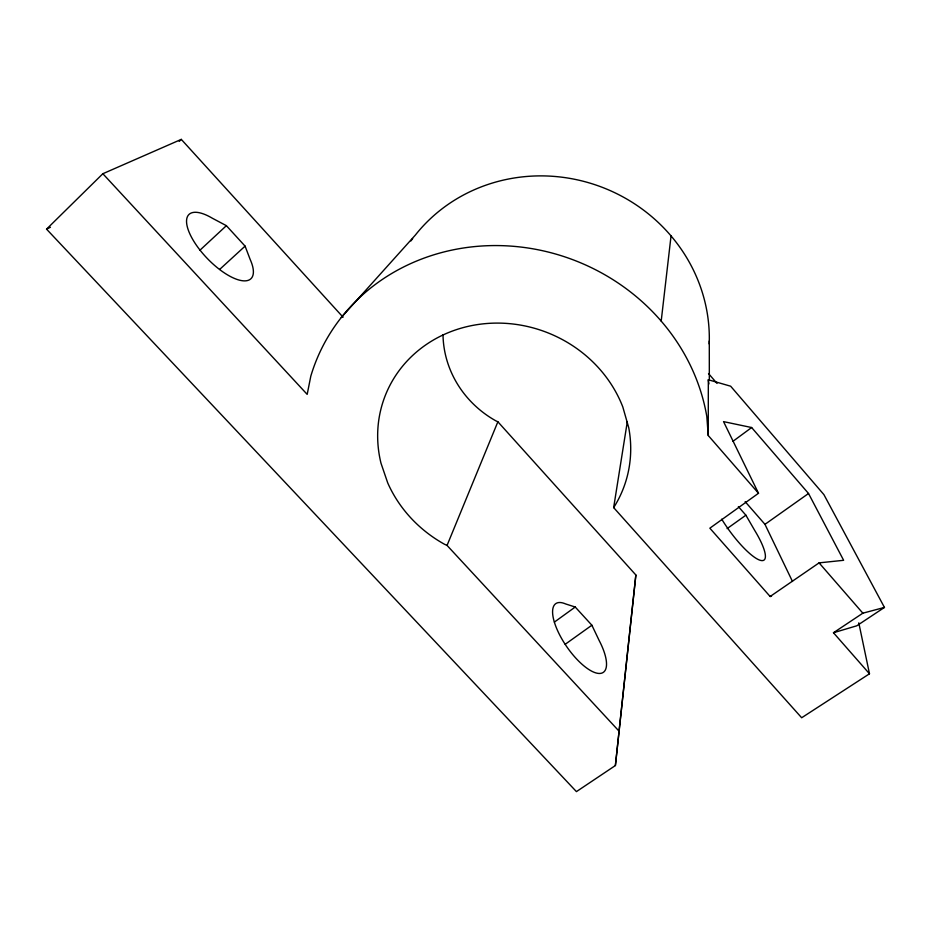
<?xml version="1.0" encoding="UTF-8"?>
<svg xmlns="http://www.w3.org/2000/svg" width="931" height="931" viewBox="0 0 931 931"><rect width="100%" height="100%" fill="white"/><g stroke="black" fill="none" stroke-linecap="round" stroke-linejoin="round"><path stroke-width="1.4" d="M771.52 596.271L770.135 596.503L709.853 528.191L758.509 493.267L708.258 435.522L708.328 379.767L730.649 386.202L823.912 494.629L884.45 607.431L856.753 625.807L833.466 632.743L869.484 673.788L801.661 717.754L613.657 507.616L627.308 421.696M343.074 317.203L181.289 139.382L102.852 173.725L46.55 229.142L576.429 791.618L615.391 765.538L635.861 574.986L497.876 421.778L495.909 420.87A102.34 97.29 20.8 0 1 443.005 334.695M635.861 574.986L615.391 765.538M661.196 321.102L671.042 235.927M618.789 730.882L447.055 545.426L497.876 421.778M341.293 317.506L415.307 235.124A164.1 156.094 20.8 0 1 600.262 186.572A164.1 156.094 20.8 0 1 709.213 343.911M179.229 141.384L181.289 139.382M199.932 250.218L226.384 225.674L245.086 246.133L250.195 259.528A44.63 17.375 46 0 1 232.052 277.345A44.63 17.375 46 0 1 188.027 229.282A44.63 17.375 46 0 1 212.396 218.261L226.384 225.674M219.623 269.455L245.086 246.133M732.906 441.352L751.643 427.538L808.527 493.5L843.626 560.299L819.082 562.871L770.135 596.503M554.387 622.094L575.23 607.024L591.883 625.225L599.215 640.621A41.767 15.49 55.3 0 1 596.562 673.09A41.767 15.49 55.3 0 1 557.506 630.438A41.767 15.49 55.3 0 1 565.617 603.94L575.23 607.024M565.198 644.287L591.883 625.225M727.099 528.622L745.882 515.204L754.727 530.461A43.699 10.555 53.8 0 1 759.847 560.171A43.699 10.555 53.8 0 1 721.723 519.172M792.479 581.456L764.968 524.339L808.527 493.5M833.466 632.743L862.851 613.18L884.45 607.431M46.55 229.142L50.437 227.257M751.643 427.538L723.55 421.627L758.509 493.267M447.055 545.426L444.599 544.309A127.78 117.9 21.2 0 1 387.715 482.886L380.988 463.196A127.78 117.9 21.2 0 1 467.676 326.467A127.78 117.9 21.2 0 1 622.816 406.975L628.728 427.678A127.78 117.9 21.2 0 1 613.657 507.616M102.852 173.725L307.183 394.383L310.803 376.159A204.96 189.249 21.2 0 1 517.485 246.68A204.96 189.249 21.2 0 1 706.815 416.483L708.258 435.522M738.364 506.604L745.882 515.204M745.149 501.646L764.968 524.339M819.082 562.871L862.851 613.18M708.526 373.564L717.033 383.432M858.789 622.851L869.484 673.788M708.328 379.767L708.933 383.956M709.294 340.99L709.329 379.604M410.943 240.92A164.1 156.094 20.8 0 1 412.654 238.58"/></g></svg>
